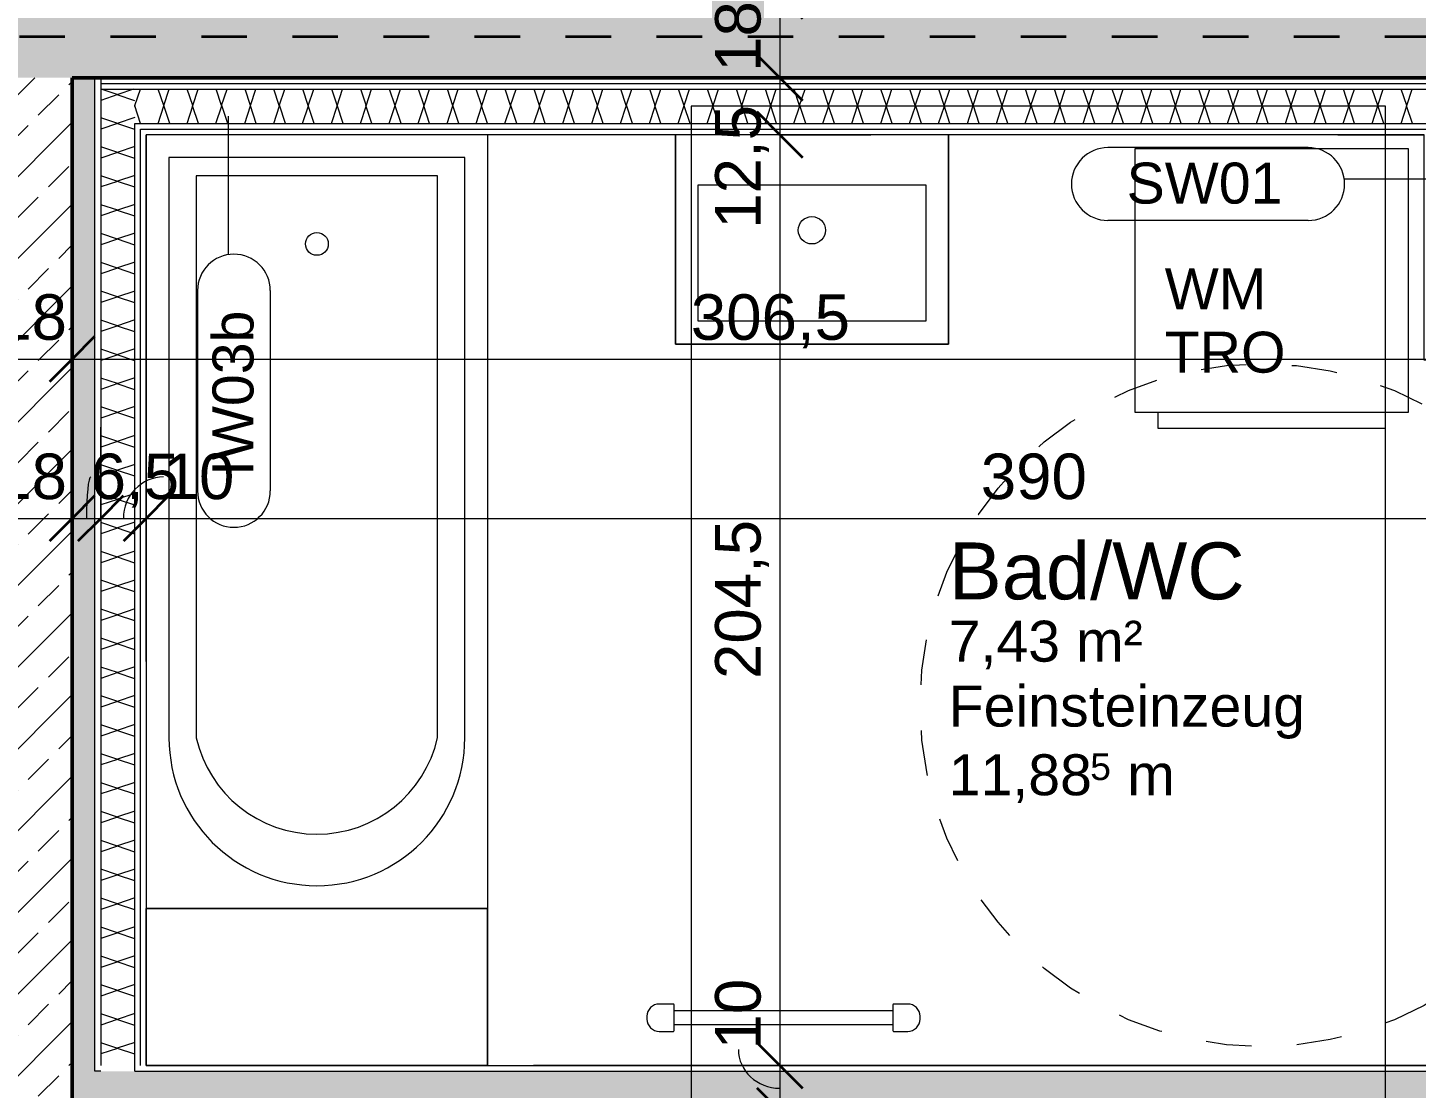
# Model space of a CAD drawing. Header units: metres. Extents: x 3.3 to 48.5, y 58.8 to 100.4.
# Drawn here: x 25.84 to 28.89, y 76.08 to 78.41 of the extents above; entities that cross this region are included whole.
import ezdxf

# ---------------------------------------------------------------- set-up
doc = ezdxf.new("R2010")
doc.units = ezdxf.units.M
doc.linetypes.add('Strich Punkt Mittel', pattern=[0.015875, 0.00635, -0.004763, 0, -0.004763])
doc.linetypes.add('Verdeckt', pattern=[0.003, 0.002, -0.001])
for name, color, linetype, lineweight in [('A_2D', 7, 'Continuous', 13), ('A_Bemassung-50_', 4, 'Continuous', 9), ('A_Bemassung_', 4, 'Continuous', 9), ('A_Beschriftung_', 7, 'Continuous', 9), ('A_Decken', 8, 'Continuous', 13), ('A_Raeume_', 7, 'Continuous', 5), ('A_Raeume_Beschriftung_', 7, 'Continuous', 9), ('A_Raster_', 1, 'Continuous', 9), ('A_Sanitaer', 3, 'Continuous', 13), ('A_Waende', 7, 'Continuous', 13), ('M-EQPM', 50, 'Continuous', 5), ('Text', 130, 'Continuous', 9)]:
    doc.layers.add(name, color=color, linetype=linetype, lineweight=lineweight)
doc.styles.add('Arial_2', font='arial.ttf', dxfattribs={"height": 0.09})
doc.styles.add('Arial_3', font='arial.ttf', dxfattribs={"height": 0.125})
doc.styles.add('Arial_4', font='arial.ttf', dxfattribs={"height": 0.05849})
doc.styles.add('Arial_5', font='arial.ttf', dxfattribs={"height": 0.1})
doc.dimstyles.new('WGA-Bemaßung_1', dxfattribs={"dimscale": 0.3048, "dimtxt": 0.102026, "dimasz": 0.328084, "dimexe": 0.246063, "dimexo": 0.0625, "dimgap": 0.04101, "dimtad": 1, "dimdec": 1, "dimlfac": 100, "dimrnd": 0.5, "dimdsep": 46, "dimtxsty": 'Arial_5', "dimblk1": 'OBLIQUE', "dimblk2": 'OBLIQUE', "dimsah": 1, "dimcen": 0.09, "dimdle": 0.246063, "dimazin": 2, "dimtfac": 1, "dimtdec": 4, "dimtix": 1, "dimtmove": 1, "dimatfit": 3, "dimfxl": 0.656168, "dimfxlon": 1, "dimtvp": 1, "dimtolj": 1, "dimtzin": 0, "dimarcsym": 2})
doc.dimstyles.new('WGA-Bemaßung_2', dxfattribs={"dimscale": 0.3048, "dimtxt": 0.102026, "dimasz": 0.328084, "dimexe": 0.246063, "dimexo": 0.0625, "dimgap": 0.04101, "dimtad": 1, "dimdec": 1, "dimlfac": 100, "dimrnd": 0.5, "dimdsep": 46, "dimtxsty": 'Arial_5', "dimblk1": 'OBLIQUE', "dimblk2": 'OBLIQUE', "dimsah": 1, "dimcen": 0.09, "dimdle": 0.246063, "dimazin": 2, "dimtfac": 1, "dimtdec": 4, "dimtix": 1, "dimtmove": 2, "dimatfit": 3, "dimfxl": 0.656168, "dimfxlon": 1, "dimtvp": 1, "dimtolj": 1, "dimtzin": 0, "dimarcsym": 2})
doc.dimstyles.new('WGA-Bemaßung_3', dxfattribs={"dimscale": 0.3048, "dimtxt": 0.102026, "dimasz": 0.328084, "dimexe": 0.246063, "dimexo": 0.0625, "dimgap": 0.04101, "dimtad": 1, "dimdec": 1, "dimlfac": 100, "dimrnd": 0.5, "dimdsep": 46, "dimtxsty": 'Arial_5', "dimblk1": 'OBLIQUE', "dimblk2": 'OBLIQUE', "dimsah": 1, "dimcen": 0.09, "dimdle": 0.246063, "dimazin": 2, "dimtfac": 1, "dimtdec": 4, "dimtix": 1, "dimtmove": 0, "dimatfit": 3, "dimfxl": 0.656168, "dimfxlon": 1, "dimtvp": 1, "dimtolj": 1, "dimtzin": 0, "dimarcsym": 2})
pattern_1 = [(45, (0, 0), (-0.08980256, 0.08980256), []), (45, (0.0898, 0), (-0.08980256, 0.08980256), [0.0635, -0.03175])]

# ---------------------------------------------------------------- blocks, each defined once
blk = doc.blocks.new('Sani_Badewanne - 750x1700-11579667-263_PP_03DG_BT1')
at = {"layer": 'A_Sanitaer', "lineweight": 5}
for p, q in [((0.375, 0), (0.375, -1.7)), ((0.375, 0), (0.375, -1.7)), ((0.375, -1.7), (-0.375, -1.7)), ((0.375, -1.7), (-0.375, -1.7))]:
    blk.add_line(p, q, dxfattribs=at)
at = {"layer": 'A_Sanitaer'}
for p, q in [((0.375, 0), (0.375, -1.7)), ((0.325, -0.05), (-0.325, -0.05)), ((-0.325, -0.05), (-0.325, -1.325)), ((0.325, -1.325), (0.325, -0.05)), ((-0.265, -0.09), (-0.265, -1.325)), ((0.265, -0.09), (-0.265, -0.09)), ((0.265, -1.325), (0.265, -0.09)), ((0.375, -1.7), (-0.375, -1.7)), ((0.375, -1.7), (-0.375, -1.7)), ((-0.375, -1.7), (-0.375, -1.8065)), ((-0.375, -2.045), (-0.375, -1.7)), ((-0.375, -1.7), (0.375, -1.7)), ((0.375, -2.045), (0.375, -1.7)), ((0.375, -1.7), (0.375, -2.045)), ((0.375, -2.045), (-0.375, -2.045))]:
    blk.add_line(p, q, dxfattribs=at)
blk.add_circle((0, -0.24), 0.025, dxfattribs=at)
for centre, radius, start, end in [((0, -1.325), 0.325, 180, 270), ((0, -1.265), 0.2717, 192.7575, 270), ((0, -1.265), 0.2717, 270, 347.2425), ((0, -1.325), 0.325, 270, 0)]:
    blk.add_arc(centre, radius, start, end, dxfattribs=at)
blk = doc.blocks.new('Sani_Waschmaschine - 600x600-3788410-263_PP_03DG_BT1')
at = {"layer": 'A_Sanitaer'}
for p, q in [((0.0175, 0.0484), (0.0175, 0.0134)), ((0.0238, 0.0484), (0.0175, 0.0484)), ((0.5175, 0.0484), (0.0175, 0.0484)), ((0.0423, 0.0484), (0.0238, 0.0484)), ((0.0721, 0.0484), (0.0423, 0.0484)), ((0.1116, 0.0484), (0.0721, 0.0484)), ((0.159, 0.0484), (0.1116, 0.0484)), ((0.2119, 0.0484), (0.159, 0.0484)), ((0.2675, 0.0484), (0.2119, 0.0484)), ((0.3231, 0.0484), (0.2675, 0.0484)), ((0.376, 0.0484), (0.3231, 0.0484)), ((0.4234, 0.0484), (0.376, 0.0484)), ((0.463, 0.0484), (0.4234, 0.0484)), ((0.4928, 0.0484), (0.463, 0.0484)), ((0.5112, 0.0484), (0.4928, 0.0484)), ((0.5175, 0.0484), (0.5112, 0.0484)), ((0.5175, 0.0134), (0.5175, 0.0484)), ((-0.0325, 0.0134), (0.5675, 0.0134)), ((-0.0325, -0.5666), (-0.0325, 0.0134)), ((0.0175, 0.0134), (0.0238, 0.0134)), ((0.0175, 0.0134), (0.5175, 0.0134)), ((0.0238, 0.0134), (0.0423, 0.0134)), ((0.0423, 0.0134), (0.0721, 0.0134)), ((0.0721, 0.0134), (0.1116, 0.0134)), ((0.1116, 0.0134), (0.159, 0.0134)), ((0.159, 0.0134), (0.2119, 0.0134)), ((0.2119, 0.0134), (0.2675, 0.0134)), ((0.2675, 0.0134), (0.3231, 0.0134)), ((0.3231, 0.0134), (0.376, 0.0134)), ((0.376, 0.0134), (0.4234, 0.0134)), ((0.4234, 0.0134), (0.463, 0.0134)), ((0.463, 0.0134), (0.4928, 0.0134)), ((0.4928, 0.0134), (0.5112, 0.0134)), ((0.5112, 0.0134), (0.5175, 0.0134)), ((0.5675, 0.0134), (0.5675, -0.5666)), ((0.5675, -0.5666), (-0.0325, -0.5666))]:
    blk.add_line(p, q, dxfattribs=at)
blk = doc.blocks.new('Sani_Waschtisch_Wandbasiert_eckig_einzel - 600 x 460-11376592-263_PP_03DG_BT1')
at = {"layer": 'A_Sanitaer', "lineweight": 5}
for p, q in [((0.4226, 0.5225), (-0.1774, 0.5225)), ((-0.1774, 0.5225), (-0.1774, 0.0625)), ((-0.1774, 0.0625), (-0.1774, 0.5225)), ((-0.1774, 0.5225), (0.4226, 0.5225)), ((0.4226, 0.0625), (0.4226, 0.5225)), ((0.4226, 0.5225), (0.4226, 0.0625)), ((-0.1274, 0.1725), (-0.1274, 0.4725)), ((-0.1274, 0.4725), (0.3726, 0.4725)), ((0.3726, 0.4725), (0.3726, 0.1725)), ((0.3726, 0.1725), (-0.1274, 0.1725))]:
    blk.add_line(p, q, dxfattribs=at)
blk.add_circle((0.1226, 0.2725), 0.03, dxfattribs=at)
blk = doc.blocks.new('HLS_Heizkörper Bad - 60x120-V57-263_PP_03DG_BT1')
at = {"layer": 'M-EQPM'}
for p, q in [((-0.242, -0.05), (-0.273, -0.05)), ((-0.24, -0.108), (-0.24, -0.052)), ((0.24, -0.052), (0.24, -0.108)), ((0.273, -0.05), (0.242, -0.05)), ((-0.3, -0.077), (-0.3, -0.083)), ((0.24, -0.065), (-0.24, -0.065)), ((0.3, -0.083), (0.3, -0.077)), ((-0.273, -0.11), (-0.242, -0.11)), ((-0.24, -0.095), (0.24, -0.095)), ((0.242, -0.11), (0.273, -0.11))]:
    blk.add_line(p, q, dxfattribs=at)
for centre, radius, start, end in [((-0.273, -0.077), 0.027, 90, 180), ((-0.242, -0.052), 0.00198, 360, 90), ((-0.242, -0.052), 0.00198, 45, 75), ((0.242, -0.052), 0.002, 90, 180), ((0.273, -0.077), 0.027, 360, 90), ((-0.273, -0.083), 0.027, 180, 270), ((0.273, -0.083), 0.027, 270, 360), ((-0.242, -0.108), 0.002, 270, 360), ((-0.242, -0.108), 0.002, 270, 360), ((0.242, -0.108), 0.00198, 180, 270), ((0.242, -0.108), 0.00198, 180, 270)]:
    blk.add_arc(centre, radius, start, end, dxfattribs=at)
blk = doc.blocks.new('BS_Wand_Lollipop - links_unten-2026911-263_PP_03DG_BT1')
at = {"layer": 'A_Beschriftung_'}
for p, q in [((-0.00467, 0.001367), (-0.01347, 0.001367)), ((-0.003087, 0), (0.003, 0)), ((-0.00467, -0.001833), (-0.01347, -0.001833))]:
    blk.add_line(p, q, dxfattribs=at)
for centre, start, end in [((-0.01347, -0.000233), 90, 270), ((-0.00467, -0.000233), 270, 90)]:
    blk.add_arc(centre, 0.0016, start, end, dxfattribs=at)
blk = doc.blocks.new('DIMBLOCK365-263_PP_03DG_BT1')
at = {"layer": 'A_Bemassung-50_', "lineweight": 35, "transparency": 16777216}
for p, q in [((27.4922, 78.4805), (27.4422, 78.5305)), ((27.4922, 78.4805), (27.5422, 78.4305)), ((27.4922, 78.3005), (27.4422, 78.3505)), ((27.4922, 78.3005), (27.5422, 78.2505))]:
    blk.add_line(p, q, dxfattribs=at)
at = {"layer": 'A_Bemassung-50_', "transparency": 16777216}
for p, q in [((27.4922, 78.4805), (27.4172, 78.4805)), ((27.4922, 78.4805), (27.4922, 78.3005)), ((27.4922, 78.4805), (27.6922, 78.4805)), ((27.4922, 78.3005), (27.4172, 78.3005)), ((27.4922, 78.3005), (27.6922, 78.3005))]:
    blk.add_line(p, q, dxfattribs=at)
at = {"layer": 'A_Bemassung-50_', "color": 0, "transparency": 16777216, "insert": (27.3499, 78.3136), "char_height": 0.1, "width": 0.184588, "attachment_point": 1, "rotation": 90, "line_spacing_factor": 0.941778, "style": 'Arial_5'}
blk.add_mtext('18', dxfattribs=at)
blk = doc.blocks.new('_Oblique')
at = {"color": 0, "linetype": 'ByBlock', "lineweight": -2}
blk.add_line((-0.5, -0.5), (0.5, 0.5), dxfattribs=at)
blk = doc.blocks.new('DIMBLOCK366-263_PP_03DG_BT1')
at = {"layer": 'A_Bemassung-50_', "lineweight": 35, "transparency": 16777216}
for p, q in [((27.4922, 78.3005), (27.4422, 78.3505)), ((27.4922, 78.3005), (27.5422, 78.2505)), ((27.4922, 78.1755), (27.4422, 78.2255)), ((27.4922, 78.1755), (27.5422, 78.1255))]:
    blk.add_line(p, q, dxfattribs=at)
at = {"layer": 'A_Bemassung-50_', "transparency": 16777216}
for p, q in [((27.4922, 78.3005), (27.4172, 78.3005)), ((27.4922, 78.3005), (27.4922, 78.1755)), ((27.4922, 78.3005), (27.6922, 78.3005)), ((27.4922, 78.1755), (27.4172, 78.1755)), ((27.4922, 78.1755), (27.6922, 78.1755))]:
    blk.add_line(p, q, dxfattribs=at)
at = {"layer": 'A_Bemassung-50_', "color": 0, "transparency": 16777216, "insert": (27.3499, 77.9689), "char_height": 0.1, "width": 0.323972, "attachment_point": 1, "rotation": 90, "line_spacing_factor": 0.941778, "style": 'Arial_5'}
blk.add_mtext('12,5', dxfattribs=at)
blk = doc.blocks.new('DIMBLOCK367-263_PP_03DG_BT1')
at = {"layer": 'A_Bemassung-50_', "lineweight": 35, "transparency": 16777216}
for p, q in [((27.4922, 78.1755), (27.4422, 78.2255)), ((27.4922, 78.1755), (27.5422, 78.1255)), ((27.4922, 76.1305), (27.4422, 76.1805)), ((27.4922, 76.1305), (27.5422, 76.0805))]:
    blk.add_line(p, q, dxfattribs=at)
at = {"layer": 'A_Bemassung-50_', "transparency": 16777216}
for p, q in [((27.4922, 78.1755), (27.4172, 78.1755)), ((27.4922, 78.1755), (27.4922, 76.1305)), ((27.4922, 78.1755), (27.6922, 78.1755)), ((27.4922, 76.1305), (27.4172, 76.1305)), ((27.4922, 76.1305), (27.6922, 76.1305))]:
    blk.add_line(p, q, dxfattribs=at)
at = {"layer": 'A_Bemassung-50_', "color": 0, "transparency": 16777216, "insert": (27.3499, 76.9796), "char_height": 0.1, "width": 0.416266, "attachment_point": 1, "rotation": 90, "line_spacing_factor": 0.941778, "style": 'Arial_5'}
blk.add_mtext('204,5', dxfattribs=at)
blk = doc.blocks.new('DIMBLOCK368-263_PP_03DG_BT1')
at = {"layer": 'A_Bemassung-50_', "lineweight": 35, "transparency": 16777216}
for p, q in [((27.4922, 76.1305), (27.4422, 76.1805)), ((27.4922, 76.1305), (27.5422, 76.0805)), ((27.4922, 76.0305), (27.4422, 76.0805)), ((27.4922, 76.0305), (27.5422, 75.9805))]:
    blk.add_line(p, q, dxfattribs=at)
at = {"layer": 'A_Bemassung-50_', "transparency": 16777216}
for p, q in [((27.4922, 76.1305), (27.4172, 76.1305)), ((27.4922, 76.1305), (27.4922, 76.0305)), ((27.4922, 76.1305), (27.6922, 76.1305)), ((27.4922, 76.0305), (27.4172, 76.0305)), ((27.4922, 76.0305), (27.6922, 76.0305))]:
    blk.add_line(p, q, dxfattribs=at)
blk.add_ellipse((27.4922, 76.1656), major_axis=(0.091, 0), ratio=0.935287, start_param=3.141593, end_param=4.712389, dxfattribs=at)
at = {"layer": 'A_Bemassung-50_', "color": 0, "transparency": 16777216, "insert": (27.3499, 76.1656), "char_height": 0.1, "width": 0.184588, "attachment_point": 1, "rotation": 90, "line_spacing_factor": 0.941778, "style": 'Arial_5'}
blk.add_mtext('10', dxfattribs=at)
blk = doc.blocks.new('DIMBLOCK489-263_PP_03DG_BT1')
at = {"layer": 'A_Bemassung-50_', "transparency": 16777216}
for p, q in [((25.7577, 77.3326), (25.7577, 77.5326)), ((25.9377, 77.3326), (25.9377, 77.5326)), ((25.7577, 77.3326), (25.9377, 77.3326)), ((25.7577, 77.3326), (25.7577, 77.2576)), ((25.9377, 77.3326), (25.9377, 77.2576))]:
    blk.add_line(p, q, dxfattribs=at)
at = {"layer": 'A_Bemassung-50_', "lineweight": 35, "transparency": 16777216}
for p, q in [((25.7577, 77.3326), (25.8077, 77.3826)), ((25.9377, 77.3326), (25.9877, 77.3826)), ((25.7577, 77.3326), (25.7077, 77.2826)), ((25.9377, 77.3326), (25.8877, 77.2826))]:
    blk.add_line(p, q, dxfattribs=at)
at = {"layer": 'A_Bemassung-50_', "color": 0, "transparency": 16777216, "insert": (25.7708, 77.4749), "char_height": 0.1, "width": 0.184588, "attachment_point": 1, "line_spacing_factor": 0.941778, "style": 'Arial_5'}
blk.add_mtext('18', dxfattribs=at)
blk = doc.blocks.new('DIMBLOCK490-263_PP_03DG_BT1')
at = {"layer": 'A_Bemassung-50_', "transparency": 16777216}
for p, q in [((25.9377, 77.3326), (25.9377, 77.5326)), ((26.0002, 77.3326), (26.0002, 77.5326)), ((25.9377, 77.3326), (26.0002, 77.3326)), ((25.9377, 77.3326), (25.9377, 77.2576)), ((26.0002, 77.3326), (26.0002, 77.2576))]:
    blk.add_line(p, q, dxfattribs=at)
at = {"layer": 'A_Bemassung-50_', "lineweight": 35, "transparency": 16777216}
for p, q in [((25.9377, 77.3326), (25.9877, 77.3826)), ((26.0002, 77.3326), (26.0502, 77.3826)), ((25.9377, 77.3326), (25.8877, 77.2826)), ((26.0002, 77.3326), (25.9502, 77.2826))]:
    blk.add_line(p, q, dxfattribs=at)
at = {"layer": 'A_Bemassung-50_', "transparency": 16777216}
blk.add_ellipse((25.9782, 77.3326), major_axis=(0, 0.091), ratio=0.101612, start_param=0, end_param=1.570796, dxfattribs=at)
at = {"layer": 'A_Bemassung-50_', "color": 0, "transparency": 16777216, "insert": (25.9782, 77.4749), "char_height": 0.1, "width": 0.231677, "attachment_point": 1, "line_spacing_factor": 0.941778, "style": 'Arial_5'}
blk.add_mtext('6,5', dxfattribs=at)
blk = doc.blocks.new('DIMBLOCK491-263_PP_03DG_BT1')
at = {"layer": 'A_Bemassung-50_', "transparency": 16777216}
for p, q in [((26.0002, 77.3326), (26.0002, 77.5326)), ((26.1002, 77.3326), (26.1002, 77.5326)), ((26.0002, 77.3326), (26.1002, 77.3326)), ((26.0002, 77.3326), (26.0002, 77.2576)), ((26.1002, 77.3326), (26.1002, 77.2576))]:
    blk.add_line(p, q, dxfattribs=at)
at = {"layer": 'A_Bemassung-50_', "lineweight": 35, "transparency": 16777216}
for p, q in [((26.0002, 77.3326), (26.0502, 77.3826)), ((26.1002, 77.3326), (26.1502, 77.3826)), ((26.0002, 77.3326), (25.9502, 77.2826)), ((26.1002, 77.3326), (26.0502, 77.2826))]:
    blk.add_line(p, q, dxfattribs=at)
at = {"layer": 'A_Bemassung-50_', "transparency": 16777216}
blk.add_ellipse((26.1385, 77.3326), major_axis=(0, 0.091), ratio=0.971243, start_param=0, end_param=1.570796, dxfattribs=at)
at = {"layer": 'A_Bemassung-50_', "color": 0, "transparency": 16777216, "insert": (26.1385, 77.4749), "char_height": 0.1, "width": 0.184588, "attachment_point": 1, "line_spacing_factor": 0.941778, "style": 'Arial_5'}
blk.add_mtext('10', dxfattribs=at)
blk = doc.blocks.new('DIMBLOCK492-263_PP_03DG_BT1')
at = {"layer": 'A_Bemassung-50_', "transparency": 16777216}
for p, q in [((26.1002, 77.3326), (26.1002, 77.5326)), ((29.9977, 77.3326), (29.9977, 77.5326)), ((26.1002, 77.3326), (29.9977, 77.3326)), ((26.1002, 77.3326), (26.1002, 77.2576)), ((29.9977, 77.3326), (29.9977, 77.2576))]:
    blk.add_line(p, q, dxfattribs=at)
at = {"layer": 'A_Bemassung-50_', "lineweight": 35, "transparency": 16777216}
for p, q in [((26.1002, 77.3326), (26.1502, 77.3826)), ((29.9977, 77.3326), (30.0477, 77.3826)), ((26.1002, 77.3326), (26.0502, 77.2826)), ((29.9977, 77.3326), (29.9477, 77.2826))]:
    blk.add_line(p, q, dxfattribs=at)
at = {"layer": 'A_Bemassung-50_', "color": 0, "transparency": 16777216, "insert": (27.9336, 77.4749), "char_height": 0.1, "width": 0.276883, "attachment_point": 1, "line_spacing_factor": 0.941778, "style": 'Arial_5'}
blk.add_mtext('390', dxfattribs=at)
blk = doc.blocks.new('DIMBLOCK510-263_PP_03DG_BT1')
at = {"layer": 'A_Bemassung-50_', "transparency": 16777216}
for p, q in [((25.7577, 77.6826), (25.7577, 77.8826)), ((25.9377, 77.6826), (25.9377, 77.8826)), ((25.7577, 77.6826), (25.9377, 77.6826)), ((25.7577, 77.6826), (25.7577, 77.6076)), ((25.9377, 77.6826), (25.9377, 77.6076))]:
    blk.add_line(p, q, dxfattribs=at)
at = {"layer": 'A_Bemassung-50_', "lineweight": 35, "transparency": 16777216}
for p, q in [((25.7577, 77.6826), (25.8077, 77.7326)), ((25.9377, 77.6826), (25.9877, 77.7326)), ((25.7577, 77.6826), (25.7077, 77.6326)), ((25.9377, 77.6826), (25.8877, 77.6326))]:
    blk.add_line(p, q, dxfattribs=at)
at = {"layer": 'A_Bemassung-50_', "color": 0, "transparency": 16777216, "insert": (25.7708, 77.8249), "char_height": 0.1, "width": 0.184588, "attachment_point": 1, "line_spacing_factor": 0.941778, "style": 'Arial_5'}
blk.add_mtext('18', dxfattribs=at)
blk = doc.blocks.new('DIMBLOCK511-263_PP_03DG_BT1')
at = {"layer": 'A_Bemassung-50_', "transparency": 16777216}
for p, q in [((25.9377, 77.6826), (25.9377, 77.8826)), ((29.0027, 77.6826), (29.0027, 77.8826)), ((25.9377, 77.6826), (29.0027, 77.6826)), ((25.9377, 77.6826), (25.9377, 77.6076)), ((29.0027, 77.6826), (29.0027, 77.6076))]:
    blk.add_line(p, q, dxfattribs=at)
at = {"layer": 'A_Bemassung-50_', "lineweight": 35, "transparency": 16777216}
for p, q in [((25.9377, 77.6826), (25.9877, 77.7326)), ((29.0027, 77.6826), (29.0527, 77.7326)), ((25.9377, 77.6826), (25.8877, 77.6326)), ((29.0027, 77.6826), (28.9527, 77.6326))]:
    blk.add_line(p, q, dxfattribs=at)
at = {"layer": 'A_Bemassung-50_', "color": 0, "transparency": 16777216, "insert": (27.2967, 77.8249), "char_height": 0.1, "width": 0.416266, "attachment_point": 1, "line_spacing_factor": 0.941778, "style": 'Arial_5'}
blk.add_mtext('306,5', dxfattribs=at)

msp = doc.modelspace()

# ---------------------------------------------------------------- hatches: boundary and pattern name
at = {"layer": 'A_Waende', "lineweight": 5}
h = msp.add_hatch(dxfattribs=at)
h.set_pattern_fill('FP_4', color=250, style=0, pattern_type=2)
h.set_pattern_definition(pattern_1)
h.paths.add_polyline_path([(30.1509, 78.3005), (30.1877, 78.3005), (30.1877, 78.4805), (22.0727, 78.4805), (22.0727, 78.3005), (30.1359, 78.3005)])
h.paths.add_polyline_path([(16.5927, 78.3005), (21.0527, 78.3005), (21.0527, 78.4805), (15.0327, 78.4805), (15.0327, 78.3005), (16.5777, 78.3005)])
h.paths.add_polyline_path([(38.8302, 78.3005), (39.0827, 78.3005), (39.0827, 78.4805), (31.2077, 78.4805), (31.2077, 78.3005), (38.8152, 78.3005)])
h = msp.add_hatch(dxfattribs=at)
h.set_pattern_fill('FP_4', color=250, style=0, pattern_type=2)
h.set_pattern_definition(pattern_1)
h.paths.add_polyline_path([(25.7577, 74.098), (25.9377, 74.098), (25.9377, 78.3005), (25.7577, 78.3005), (25.7577, 74.4212)])
h = msp.add_hatch(dxfattribs=at)
h.set_pattern_fill('FP_60', color=250, angle=225, style=0, pattern_type=2)
h.set_pattern_definition([(135, (26.00032, 76.19924), (-0.254, 0.1270034), [0.02245, -0.15715]), (135, (25.8893, 76.24662), (-0.254, 0.1270034), [0.02245, -0.15715]), (135, (26.00032, 76.26288), (-0.254, 0.1270034), [0.02245, -0.15715]), (135, (25.8893, 76.31026), (-0.254, 0.1270034), [0.02245, -0.15715]), (161.565, (25.984053, 76.215504), (-0.50799766, 0.1270007), [0.0502, -0.35141]), (161.565, (25.936677, 76.230354), (-0.50799766, 0.1270007), [0.0502, -0.35141]), (161.565, (25.98476, 76.278437), (-0.50799766, 0.1270007), [0.0502, -0.35141]), (161.565, (25.936677, 76.293993), (-0.50799766, 0.1270007), [0.0502, -0.35141]), (225, (25.8893, 76.2155), (0.254, 0.1270034), [0.02245, -0.15715]), (225, (26.00032, 76.26288), (0.254, 0.1270034), [0.02245, -0.15715]), (225, (25.88859, 76.27844), (0.254, 0.1270034), [0.02245, -0.15715]), (225, (26.00032, 76.32652), (0.254, 0.1270034), [0.02245, -0.15715]), (198.435, (25.936677, 76.230354), (0.50799766, 0.1270007), [0.0502, -0.35141]), (198.435, (25.984053, 76.246617), (0.50799766, 0.1270007), [0.0502, -0.35141]), (198.435, (25.936677, 76.293993), (0.50799766, 0.1270007), [0.0502, -0.35141]), (198.435, (25.984053, 76.310257), (0.50799766, 0.1270007), [0.0502, -0.35141])])
h.paths.add_polyline_path([(25.9377, 74.098), (25.9877, 74.098), (25.9877, 78.3005), (25.9377, 78.3005), (25.9377, 74.4212)])
h = msp.add_hatch(dxfattribs=at)
h.set_pattern_fill('FP_46', color=250, angle=225, style=0, pattern_type=2)
h.set_pattern_definition([(135, (26.10002, 77.21535), (-0.254, 0.1270034), [0.02245, -0.15715]), (135, (25.989, 77.26273), (-0.254, 0.1270034), [0.02245, -0.15715]), (135, (26.10002, 77.27899), (-0.254, 0.1270034), [0.02245, -0.15715]), (135, (25.989, 77.32637), (-0.254, 0.1270034), [0.02245, -0.15715]), (161.565, (26.084462, 77.23091), (-0.5079977, 0.1270007), [0.0502, -0.35141]), (161.565, (26.037086, 77.247173), (-0.5079977, 0.1270007), [0.0502, -0.35141]), (161.565, (26.084462, 77.29455), (-0.5079977, 0.1270007), [0.0502, -0.35141]), (161.565, (26.037086, 77.310813), (-0.5079977, 0.1270007), [0.0502, -0.35141]), (225, (25.989, 77.23162), (0.254, 0.1270034), [0.02245, -0.15715]), (225, (26.10002, 77.27899), (0.254, 0.1270034), [0.02245, -0.15715]), (225, (25.989, 77.29526), (0.254, 0.1270034), [0.02245, -0.15715]), (225, (26.10002, 77.34263), (0.254, 0.1270034), [0.02245, -0.15715]), (198.435, (26.037086, 77.247173), (0.5079977, 0.1270007), [0.0502, -0.35141]), (198.435, (26.084462, 77.263437), (0.5079977, 0.1270007), [0.0502, -0.35141]), (198.435, (26.037086, 77.310813), (0.5079977, 0.1270007), [0.0502, -0.35141]), (198.435, (26.084462, 77.327076), (0.5079977, 0.1270007), [0.0502, -0.35141])])
h.paths.add_polyline_path([(26.0002, 76.118), (26.0752, 76.118), (26.0752, 78.2755), (26.0002, 78.2755), (26.0002, 76.118)])
h = msp.add_hatch(dxfattribs=at)
h.set_pattern_fill('FP_49', color=250, angle=45, style=0, pattern_type=2)
h.set_pattern_definition([(45, (27.50433, 78.1756), (0.1270034, 0.254), [0.02245, -0.15715]), (45, (27.55171, 78.28662), (0.1270034, 0.254), [0.02245, -0.15715]), (45, (27.56797, 78.1756), (0.1270034, 0.254), [0.02245, -0.15715]), (45, (27.61535, 78.28662), (0.1270034, 0.254), [0.02245, -0.15715]), (71.565, (27.51989, 78.19116), (0.1270007, 0.5079977), [0.0502, -0.35141]), (71.565, (27.535445, 78.239244), (0.1270007, 0.5079977), [0.0502, -0.35141]), (71.565, (27.58353, 78.19116), (0.1270007, 0.5079977), [0.0502, -0.35141]), (71.565, (27.599085, 78.239244), (0.1270007, 0.5079977), [0.0502, -0.35141]), (135, (27.51918, 78.28662), (0.1270034, -0.254), [0.02245, -0.15715]), (135, (27.56797, 78.1756), (0.1270034, -0.254), [0.02245, -0.15715]), (135, (27.58282, 78.28662), (0.1270034, -0.254), [0.02245, -0.15715]), (135, (27.630905, 78.1749), (0.1270034, -0.254), [0.02245, -0.15715]), (108.435, (27.535445, 78.239244), (0.1270007, -0.5079977), [0.0502, -0.35141]), (108.435, (27.55171, 78.191868), (0.1270007, -0.5079977), [0.0502, -0.35141]), (108.435, (27.599085, 78.239244), (0.1270007, -0.5079977), [0.0502, -0.35141]), (108.435, (27.61464, 78.19116), (0.1270007, -0.5079977), [0.0502, -0.35141])])
h.paths.add_polyline_path([(28.895, 78.2005), (28.9527, 78.2005), (28.9527, 78.2755), (26.0752, 78.2754), (26.0752, 78.2005), (28.7759, 78.2005)])
h = msp.add_hatch(dxfattribs=at)
h.set_pattern_fill('FP_50', color=250, angle=45, style=0, pattern_type=2)
h.set_pattern_definition([(45, (27.99931, 76.03024), (0.1270034, 0.254), [0.02245, -0.15715]), (45, (28.04668, 76.14126), (0.1270034, 0.254), [0.02245, -0.15715]), (45, (28.06224, 76.03095), (0.1270034, 0.254), [0.02245, -0.15715]), (45, (28.11032, 76.14126), (0.1270034, 0.254), [0.02245, -0.15715]), (71.565, (28.014864, 76.0458), (0.1270007, 0.50799766), [0.0502, -0.35141]), (71.565, (28.03042, 76.093882), (0.1270007, 0.50799766), [0.0502, -0.35141]), (71.565, (28.077796, 76.046506), (0.1270007, 0.50799766), [0.0502, -0.35141]), (71.565, (28.09406, 76.093882), (0.1270007, 0.50799766), [0.0502, -0.35141]), (135, (28.01486, 76.141965), (0.1270034, -0.254), [0.02245, -0.15715]), (135, (28.06224, 76.03095), (0.1270034, -0.254), [0.02245, -0.15715]), (135, (28.0785, 76.141965), (0.1270034, -0.254), [0.02245, -0.15715]), (135, (28.12588, 76.03095), (0.1270034, -0.254), [0.02245, -0.15715]), (108.435, (28.03042, 76.093882), (0.1270007, -0.50799766), [0.0502, -0.35141]), (108.435, (28.046683, 76.046506), (0.1270007, -0.50799766), [0.0502, -0.35141]), (108.435, (28.09406, 76.093882), (0.1270007, -0.50799766), [0.0502, -0.35141]), (108.435, (28.110323, 76.046506), (0.1270007, -0.50799766), [0.0502, -0.35141])])
h.paths.add_polyline_path([(29.9027, 76.043), (30.0102, 76.043), (30.0102, 76.118), (25.9877, 76.118), (25.9877, 76.043), (29.8125, 76.043)])

# ---------------------------------------------------------------- linework, layer by layer
at = {"layer": 'A_2D', "linetype": 'Verdeckt', "lineweight": 5}
msp.add_circle((28.5502, 76.9221), 0.75, dxfattribs=at)
at = {"layer": 'A_Decken'}
for p, q in [((28.7183, 78.1755), (26.1002, 78.1755)), ((26.1002, 77.0182), (26.1002, 76.1305)), ((26.1002, 76.1305), (26.9508, 76.1305))]:
    msp.add_line(p, q, dxfattribs=at)
at = {"layer": 'A_Raeume_', "flags": 128}
for points in [[(28.8227, 77.953), (28.8227, 78.238), (27.2977, 78.238), (27.2977, 76.1055), (27.2977, 75.973), (27.2977, 74.8555), (28.8227, 74.8555)], [(28.9077, 77.6805), (28.9077, 78.1755), (26.1002, 78.1755), (26.1002, 76.1305), (29.9599, 76.1305), (29.9977, 76.1305), (29.9977, 76.2605), (29.9977, 77.6805), (28.9552, 77.6805)]]:
    msp.add_lwpolyline(points, close=True, dxfattribs=at)
at = {"layer": 'A_Raster_', "linetype": 'Strich Punkt Mittel', "lineweight": 35}
msp.add_line((48.1215, 78.3905), (3.8074, 78.3905), dxfattribs=at)
at = {"layer": 'A_Waende', "color": 10, "lineweight": 50}
for p, q in [((25.9377, 78.3005), (30.1877, 78.3005)), ((25.9377, 74.098), (25.9377, 78.3005))]:
    msp.add_line(p, q, dxfattribs=at)
at = {"layer": 'A_Waende'}
for p, q in [((25.9877, 76.118), (25.9877, 78.3005)), ((26.0002, 78.3005), (26.0002, 76.1305)), ((26.0002, 78.2755), (29.0027, 78.2755)), ((26.0752, 76.118), (26.0752, 78.2005)), ((26.0752, 78.2005), (28.9527, 78.2005)), ((26.1002, 77.0182), (26.1002, 78.1755)), ((28.7183, 78.1755), (28.9077, 78.1755)), ((26.0002, 76.118), (25.9877, 76.118)), ((26.0752, 76.118), (30.0102, 76.118)), ((29.9977, 76.1305), (26.9508, 76.1305))]:
    msp.add_line(p, q, dxfattribs=at)
at = {"layer": 'A_Waende', "lineweight": 18}
for p, q in [((26.0002, 78.288), (29.0027, 78.288)), ((26.0877, 76.1305), (26.0877, 78.188)), ((26.0877, 78.188), (28.9227, 78.188))]:
    msp.add_line(p, q, dxfattribs=at)

# ---------------------------------------------------------------- block references
at = {"layer": 'A_Beschriftung_', "xscale": 49.99999999999998, "yscale": 49.99999999999998, "zscale": 49.99999999999998, "rotation": 89.99999999999991}
msp.add_blockref('BS_Wand_Lollipop - links_unten-2026911-263_PP_03DG_BT1', (26.2812, 78.0664), dxfattribs=at)
at = {"layer": 'A_Beschriftung_', "xscale": 49.99999999999998, "yscale": 49.99999999999998, "zscale": 49.99999999999998}
msp.add_blockref('BS_Wand_Lollipop - links_unten-2026911-263_PP_03DG_BT1', (28.8863, 78.0788), dxfattribs=at)
at = {"layer": 'A_Sanitaer'}
msp.add_blockref('Sani_Badewanne - 750x1700-11579667-263_PP_03DG_BT1', (26.4752, 78.1755), dxfattribs=at)
at = {"layer": 'A_Sanitaer', "rotation": 180}
for name, p in [('Sani_Waschtisch_Wandbasiert_eckig_einzel - 600 x 460-11376592-263_PP_03DG_BT1', (27.6853, 78.238)), ('Sani_Waschmaschine - 600x600-3788410-263_PP_03DG_BT1', (28.8402, 77.5788))]:
    msp.add_blockref(name, p, dxfattribs=at)
at = {"layer": 'M-EQPM'}
msp.add_blockref('HLS_Heizkörper Bad - 60x120-V57-263_PP_03DG_BT1', (27.5002, 76.3155), dxfattribs=at)

# ---------------------------------------------------------------- texts
at = {"layer": 'A_Beschriftung_', "insert": (28.2539, 78.1142), "char_height": 0.09, "width": 0.420886, "attachment_point": 1, "style": 'Arial_2'}
msp.add_mtext('SW01', dxfattribs=at)
at = {"layer": 'A_Beschriftung_', "insert": (26.2458, 77.4257), "char_height": 0.09, "width": 0.440928, "attachment_point": 1, "rotation": 90, "style": 'Arial_2'}
msp.add_mtext('IW03b', dxfattribs=at)
at = {"layer": 'A_Raeume_Beschriftung_', "attachment_point": 1}
for s, insert, char_height, width, style in [('Bad/WC', (27.8631, 77.2796), 0.125, 0.793671, 'Arial_3'), ('7,43 m²', (27.8631, 77.1077), 0.09, 0.505063, 'Arial_2'), ('Feinsteinzeug', (27.8631, 76.9651), 0.09, 0.909915, 'Arial_2'), ('11,88', (27.8631, 76.8142), 0.09, 0.376793, 'Arial_2'), ('5', (28.174, 76.8161), 0.0585, 0.056118, 'Arial_4'), (' m', (28.2203, 76.8142), 0.09, 0.164346, 'Arial_2')]:
    msp.add_mtext(s, dxfattribs=dict(at, insert=insert, char_height=char_height, width=width, style=style))
at = {"layer": 'Text', "color": 7, "char_height": 0.09, "attachment_point": 1, "style": 'Arial_2'}
for s, insert, width in [('WM', (28.3377, 77.8816), 0.276582), ('TRO', (28.3377, 77.7427), 0.316667)]:
    msp.add_mtext(s, dxfattribs=dict(at, insert=insert, width=width))

# ---------------------------------------------------------------- dimensions: what is measured, and where the dimension line sits
at = {"layer": 'A_Bemassung_'}
for base, p1, p2, override, picture, middle in [((27.4922, 78.3005), (27.6922, 78.4805), (27.6922, 78.3005), {"dimpost": '<>', "dimfxl": 0.18}, 'DIMBLOCK365-263_PP_03DG_BT1', (27.4286, 78.3905)), ((27.4922, 76.1305), (27.6922, 78.1755), (27.6922, 76.1305), {"dimpost": '<>', "dimfxl": 2.045}, 'DIMBLOCK367-263_PP_03DG_BT1', (27.4286, 77.153))]:
    dim = msp.add_linear_dim(base=base, p1=p1, p2=p2, angle=90, dimstyle='WGA-Bemaßung_3', override=override, dxfattribs=at)
    dim.commit()
    dim.dimension.update_dxf_attribs({"geometry": picture, "text_midpoint": middle})
for base, p1, p2, dimstyle, override, picture, middle in [((27.4922, 78.1755), (27.6922, 78.3005), (27.6922, 78.1755), 'WGA-Bemaßung_2', {"dimpost": '<>', "dimfxl": 0.125}, 'DIMBLOCK366-263_PP_03DG_BT1', (27.4165, 78.1309)), ((27.4922, 76.0305), (27.6922, 76.1305), (27.6922, 76.0305), 'WGA-Bemaßung_1', {"dimpost": '<>', "dimfxl": 0.1}, 'DIMBLOCK368-263_PP_03DG_BT1', (27.4165, 76.2579))]:
    dim = msp.add_linear_dim(base=base, p1=p1, p2=p2, angle=90, dimstyle=dimstyle, override=override, dxfattribs=at)
    dim.commit()
    dim.dimension.update_dxf_attribs({"geometry": picture, "text_midpoint": middle, "dimtype": 160, "text_rotation": 90})
for base, p1, p2, override, picture, middle in [((25.9377, 77.6826), (25.7577, 77.8826), (25.9377, 77.8826), {"dimpost": '<>', "dimfxl": 0.18}, 'DIMBLOCK510-263_PP_03DG_BT1', (25.8477, 77.7462)), ((29.0027, 77.6826), (25.9377, 77.8826), (29.0027, 77.8826), {"dimpost": '<>', "dimfxl": 3.065}, 'DIMBLOCK511-263_PP_03DG_BT1', (27.4702, 77.7462)), ((25.9377, 77.3326), (25.7577, 77.5326), (25.9377, 77.5326), {"dimpost": '<>', "dimfxl": 0.18}, 'DIMBLOCK489-263_PP_03DG_BT1', (25.8477, 77.3962)), ((29.9976682485, 77.3326204173), (26.1001682485, 77.5326204173), (29.9976682485, 77.5326204173), {"dimpost": '<>', "dimfxl": 3.8975}, 'DIMBLOCK492-263_PP_03DG_BT1', (28.0489182485, 77.3962118227))]:
    dim = msp.add_linear_dim(base=base, p1=p1, p2=p2, dimstyle='WGA-Bemaßung_3', override=override, dxfattribs=at)
    dim.commit()
    dim.dimension.update_dxf_attribs({"geometry": picture, "text_midpoint": middle})
for base, p1, p2, override, picture, middle in [((26.0001682485, 77.3326204173), (25.9376682485, 77.5326204173), (26.0001682485, 77.5326204173), {"dimpost": '<>', "dimfxl": 0.0625}, 'DIMBLOCK490-263_PP_03DG_BT1', (26.0940017407, 77.4082767177)), ((26.1002, 77.3326), (26.0002, 77.5326), (26.1002, 77.5326), {"dimpost": '<>', "dimfxl": 0.1}, 'DIMBLOCK491-263_PP_03DG_BT1', (26.2308, 77.4083))]:
    dim = msp.add_linear_dim(base=base, p1=p1, p2=p2, dimstyle='WGA-Bemaßung_1', override=override, dxfattribs=at)
    dim.commit()
    dim.dimension.update_dxf_attribs({"geometry": picture, "text_midpoint": middle, "dimtype": 160})

doc.saveas('drawing.dxf')
